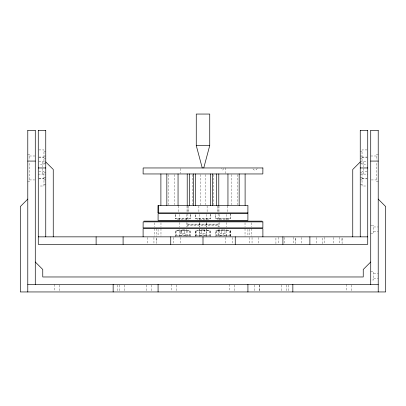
<?xml version="1.0" encoding="UTF-8"?>
<svg xmlns="http://www.w3.org/2000/svg" width="406" height="406" viewBox="0 0 406 406"><rect width="100%" height="100%" fill="white"/><g stroke="black" fill="none" stroke-linecap="round" stroke-linejoin="round"><path stroke-width="0.3" stroke-dasharray="2.03 1.52" d="M156.574 240.596L156.574 237.474L156.574 243.717M187.876 236.104L187.882 229.319M187.887 226.852L187.887 225.619L187.136 224.873L187.887 224.122L218.113 224.122L218.864 224.873L218.113 225.619L218.113 226.852L218.113 225.619L187.887 225.619M189.206 235.967L189.262 230.862M196.687 235.967L196.641 230.862M221.229 233.257L221.229 230.111L222.635 229.304M224.97 233.257L224.975 230.111L223.569 229.304M230.567 235.922L230.572 230.862L215.616 230.862L215.637 236.551M275.928 243.717L275.928 237.474M322.354 243.717L322.354 237.474M175.422 214.454L175.412 218.88L190.384 218.88L190.384 213.191M176.59 235.967L176.549 230.862M184.771 233.257L184.771 230.111L181.03 230.111L181.035 233.257L181.046 230.111L182.431 229.304M210.465 236.551L210.481 230.862L195.514 230.862L195.53 235.922M181.03 233.257L181.046 230.111M190.363 236.551L190.384 230.862L175.412 230.862L175.433 236.551M195.535 236.551L195.575 230.862M208.542 218.88L208.242 219.179L197.763 219.179L197.763 218.763M228.639 218.88L228.339 219.179L217.86 219.179L217.87 218.763M208.237 230.862L208.242 230.562L197.758 230.562L197.763 230.862M228.334 230.862L228.339 230.562L228.045 230.862M228.339 219.179L228.345 218.763M217.86 230.862L217.865 230.562L228.345 230.562M295.669 243.717L295.634 237.474M342.096 243.717L342.06 237.474M295.527 240.596L295.669 237.474M341.953 240.596L342.096 237.474M209.359 230.862L209.313 235.967M223.315 168.373C223.615 170.627 221.366 170.627 221.661 168.373M216.738 230.862L216.794 235.967M229.451 230.862L229.41 235.967M257.171 168.404C256.831 170.748 253.111 170.748 252.771 168.404M216.768 235.805L229.436 235.805M187.821 230.862L188.135 230.562L188.14 230.862M219.062 230.862L219.362 229.319M177.655 219.179L188.14 219.179L188.435 218.88M179.564 235.993L179.904 235.653M198.955 230.862L199.255 229.319M199.666 235.993L200.006 235.653M208.242 230.562L207.938 230.862M219.768 235.993L220.108 235.653M178.858 230.862L179.158 229.319M201.127 233.257L201.127 230.111L202.533 229.304M180.132 235.993L181.056 235.678A3.03 2.624 -90 0 1 181.746 235.678L182.664 235.993M183.131 235.993L184.05 235.678A3.03 2.624 -90 0 1 184.74 235.678L185.664 235.993M200.234 235.993L201.158 235.678A3.03 2.624 -90 0 1 201.848 235.678L202.767 235.993M203.233 235.993L204.152 235.678A3.03 2.624 -90 0 1 204.842 235.678L205.766 235.993M220.336 235.993L221.26 235.678A3.03 2.624 -90 0 1 221.95 235.678L222.869 235.993M223.336 235.993L224.254 235.678A3.03 2.624 -90 0 1 224.944 235.678L225.868 235.993M360.244 158.538L362.04 158.513M43.96 163.151L45.756 163.131M360.244 172.799L362.04 172.778M43.96 177.417L45.756 177.392M38.905 149.921L43.96 149.921L43.96 164.613L38.905 164.613M367.095 149.921L362.04 149.921L362.04 164.613L367.095 164.613M43.96 151.377L45.756 151.377M360.244 151.377L362.04 151.377M27.786 154.493L29.435 154.493L29.435 160.121M378.214 154.493L376.565 154.493L376.565 160.121M29.435 155.995L35.276 155.995M370.724 155.995L376.565 155.995M43.96 156.021L45.756 156.021M360.244 156.021L362.04 156.021M38.905 157.051L43.96 157.051M362.04 157.051L367.095 157.051M38.905 157.482L43.96 157.482M362.04 157.482L367.095 157.482M38.834 161.827L45.756 161.827M360.244 161.827L367.166 161.827M38.905 171.317L43.96 171.317L43.96 186.009L38.905 186.009M367.095 171.317L362.04 171.317L362.04 186.009L367.095 186.009M38.271 174.103L45.756 174.103M360.244 174.103L367.729 174.103M38.905 178.447L43.96 178.447M362.04 178.447L367.095 178.447M38.905 178.879L43.96 178.879M362.04 178.879L367.095 178.879M29.435 179.934L34.693 179.934M43.96 179.909L45.756 179.909M360.244 179.909L362.04 179.909M371.307 179.934L376.565 179.934M27.786 181.431L29.435 181.431L29.435 162.222M378.214 181.431L376.565 181.431L376.565 162.222M43.96 184.547L45.756 184.547M360.244 184.547L362.04 184.547M187.125 224.873L218.875 224.873M370.724 225.173L373.718 225.173M373.718 226.969L378.214 226.969M201.132 230.111L204.868 230.111L204.873 233.257M221.234 230.111L224.97 230.111M177.655 230.562L188.14 230.562M373.718 231.76L378.214 231.76M370.724 233.551L373.718 233.551L373.718 225.173M176.534 235.805L189.262 235.805M196.641 235.805L209.359 235.805M370.724 271.599L373.718 271.599L373.718 279.983L370.724 279.978M373.718 273.395L378.214 273.395M373.718 278.181L378.214 278.181M43.96 158.513L45.756 158.538M360.244 163.131L362.04 163.151M43.96 172.778L45.756 172.799M360.244 177.392L362.04 177.417M184.771 230.111L183.365 229.304M203.467 229.304L204.873 230.111M227.142 230.862L226.842 229.319M177.361 218.88L177.661 219.179L177.655 218.763M186.938 230.862L186.638 229.319M217.865 230.562L218.169 230.862M226.096 235.653L226.436 235.993M197.458 218.88L197.758 219.179M207.045 230.862L206.745 229.319M205.994 235.653L206.334 235.993M197.758 230.562L198.057 230.862M185.892 235.653L186.232 235.993M217.565 218.88L217.865 219.179M177.955 230.862L177.661 230.562L177.666 230.862M188.13 218.763L188.135 219.179M208.237 218.763L208.242 219.179M230.572 213.191L230.588 218.88L215.616 218.88L215.622 214.454M230.552 230.862L230.567 236.551M210.481 214.454L210.481 218.88L195.514 218.88L195.514 213.191M188.029 205.4L188.034 212.267L188.034 206.025M363.238 161.827L363.238 166.846M363.238 168.515L363.238 174.103M351.408 285.083L351.408 291.95M346.612 284.459L346.612 291.325M339.726 237.317L339.726 243.402M333.676 237.474L333.676 244.341M324.749 237.317L324.749 243.402M316.513 237.474L316.513 243.717M301.836 237.474L301.836 243.717M293.299 237.317L293.299 243.402M288.209 285.083L288.209 291.325M286.26 285.083L286.255 291.95M284.677 237.474L284.677 244.341M281.47 285.083L281.475 291.95M278.328 237.317L278.328 243.402M259.307 285.083L259.307 291.95M259.297 285.083L259.297 291.95M258.769 237.474L258.769 244.341M254.516 285.083L254.516 291.95M252.045 237.474L252.045 244.341M251.761 222.772L251.761 226.969M251.761 228.614L251.761 236.216M249.411 229.248L249.411 236.216M249.426 237.474L249.426 244.341M247.919 229.365L247.919 236.104M245.026 222.772L245.026 226.969M245.026 228.614L245.031 236.216M237.622 174.585L237.622 204.776M234.597 285.083L234.597 291.95M232.562 237.474L232.562 244.341M231.679 174.585L231.679 204.776M230.359 214.063L230.359 218.763L215.84 218.763L215.845 214.063M230.192 230.862L230.192 236.85M229.806 284.459L229.806 291.325M227.218 206.025L227.218 212.891M226.842 214.429L226.842 220.016M226.842 222.498L226.842 226.837M226.649 230.862L226.649 236.85M226.096 236.104L226.096 233.257L220.108 233.257L220.108 236.104M225.837 237.474L225.837 244.341M225.447 167.962L225.447 173.357M223.102 233.257L223.102 236.104M219.56 230.862L219.56 236.85M219.362 214.429L219.362 220.016M219.362 222.498L219.362 226.837M218.986 206.025L218.986 212.891M218.113 213.637L218.113 219.803M218.113 222.889L218.113 224.122M216.012 230.862L216.012 236.85M213.754 174.585L213.754 204.776M210.257 214.063L210.257 218.763L195.738 218.763L195.743 214.063M210.09 230.862L210.09 236.85M207.116 206.025L207.116 212.891M206.745 214.429L206.745 220.016M206.745 222.498L206.745 226.837M206.542 230.862L206.542 236.85M206.36 222.772L206.36 226.969M206.37 228.614L206.36 236.216M205.994 236.104L205.994 233.257L200.006 233.257L200.006 236.104M205.806 174.585L205.806 204.776M203 233.257L203 236.104M200.194 174.585L200.194 205.4M199.64 222.772L199.64 226.969M199.63 228.614L199.63 236.216M199.458 230.862L199.458 236.85M199.255 214.429L199.255 220.016M199.255 222.498L199.255 226.837M198.884 206.025L198.884 212.891M195.91 230.862L195.91 236.85M192.246 174.585L192.246 204.776M190.155 214.063L190.155 218.763L175.636 218.763L175.641 214.063M189.988 230.862L189.988 236.85M187.887 213.637L187.887 219.803M187.887 222.889L187.887 224.122M187.014 206.025L187.014 212.891M186.638 214.429L186.638 220.016M186.638 222.498L186.638 226.837M186.44 230.862L186.44 236.85M185.892 236.104L185.892 233.257L179.904 233.257L179.904 236.104M182.898 233.257L182.898 236.104M180.553 168.561L180.553 173.357M180.152 237.474L180.152 244.341M179.35 230.862L179.35 236.85M179.158 214.429L179.158 220.016M179.158 222.498L179.158 226.837M178.782 206.025L178.782 212.891M176.194 285.083L176.194 291.95M175.808 230.862L175.808 236.85M174.321 174.585L174.321 204.776M173.423 237.474L173.423 244.341M171.403 284.459L171.403 291.325M168.378 174.585L168.378 204.776M160.974 222.772L160.974 226.969M160.974 228.614L160.974 236.216M158.081 229.365L158.081 236.104M156.589 228.614L156.589 236.216M154.239 222.772L154.239 226.969M154.239 228.614L154.239 236.216M153.945 237.474L153.945 244.341M151.474 285.083L151.474 291.95M147.216 237.474L147.216 244.341M146.693 285.083L146.693 291.95M124.52 285.083L124.52 291.95M119.734 285.083L119.734 291.95M117.791 285.083L117.791 291.95M59.388 285.083L59.388 291.95M54.592 284.459L54.592 291.325M42.762 161.827L42.762 166.846M42.762 168.515L42.762 174.103M217.971 205.4L217.966 212.267L217.966 205.4M218.113 229.319L218.103 236.104L218.118 229.319M227.127 230.862L226.827 230.562L227.127 230.862"/><path stroke-width="0.61" d="M247.883 212.891L247.924 205.4L158.076 205.4L158.117 212.891L158.233 205.4M203.751 167.962L209.74 145.541L209.74 114.05L196.26 114.05L196.26 145.541L202.249 167.962M27.786 199.097L20.3 206.588L20.3 291.95L385.7 291.95L385.7 206.588L378.214 199.097M360.244 161.974L352.753 169.464L352.753 236.85M370.724 261.997L363.238 269.482L363.238 276.973L42.762 276.973L42.762 269.482L35.276 261.997M27.786 130.625L35.276 130.625M38.271 130.615L45.756 130.615M360.244 130.615L367.729 130.615M370.724 130.625L378.214 130.625M196.26 145.541L209.74 145.541M27.786 161.075L35.276 161.075M370.724 161.075L378.214 161.075M38.271 167.962L45.756 167.962M360.244 167.962L367.729 167.962M158.076 212.891L247.924 212.891M143.886 221.128L262.114 221.128M38.271 236.85L367.729 236.85M27.786 284.459L378.214 284.459M45.756 161.974L53.247 169.464L53.247 236.85M378.214 130.524L378.214 291.95M370.724 130.524L370.724 284.459M367.729 130.549L367.729 244.341L38.271 244.341L38.271 130.549M360.244 130.549L360.244 236.85M309.885 236.85L309.885 244.341M292.853 284.459L292.853 291.95M282.906 236.85L282.906 244.341M262.89 236.85L262.89 228.614L143.1 228.614L143.11 236.85M247.924 284.459L247.924 291.95M245.107 173.956L245.107 205.4M239.164 173.956L239.164 205.4M235.252 236.85L235.252 244.341M227.949 173.956L227.949 205.4M218.788 173.956L218.788 205.4M216.56 173.956L216.56 205.4M212.353 173.956L212.353 205.4M210.486 173.956L210.486 205.4M203 236.85L203 244.341M195.514 173.956L195.514 205.4M193.647 173.956L193.647 205.4M189.44 173.956L189.44 205.4M187.212 173.956L187.212 205.4M178.051 173.956L178.051 205.4M170.748 236.85L170.748 244.341M166.836 173.956L166.836 205.4M160.893 173.956L160.893 205.4M158.076 284.459L158.076 291.95M123.094 236.85L123.094 244.341M113.147 284.459L113.147 291.95M96.115 236.85L96.115 244.341M45.756 130.549L45.756 236.85M35.276 130.524L35.276 284.459M27.786 130.524L27.786 291.95M262.855 167.962L143.145 167.962L143.1 173.956L262.855 173.956L262.9 167.962M247.899 213.637L158.101 213.637L158.081 220.377L247.899 220.377L247.919 213.637M262.86 221.874L143.14 221.874L143.1 227.867L262.86 227.867L262.9 221.874"/></g></svg>
